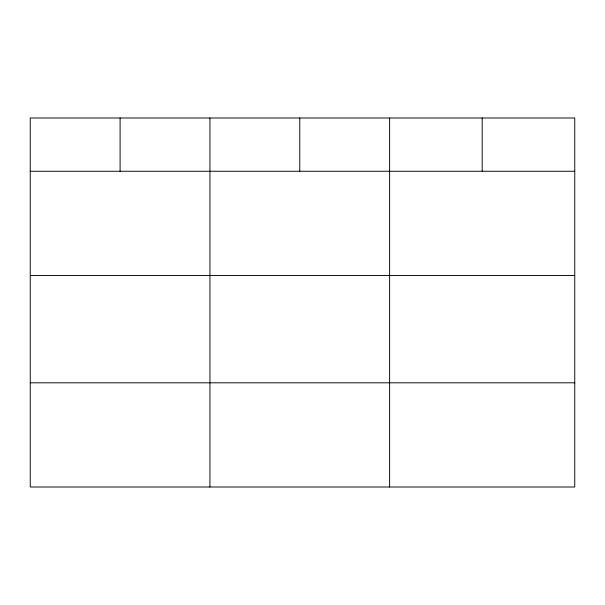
<?xml version="1.0" encoding="UTF-8"?>
<svg xmlns="http://www.w3.org/2000/svg" width="605" height="605" viewBox="0 0 605 605"><rect width="100%" height="100%" fill="white"/><g stroke="black" fill="none" stroke-linecap="round" stroke-linejoin="round"><path stroke-width="0.91" d="M574.75 275.449L574.75 117.998L30.25 117.998L30.25 487.002L574.75 487.002L574.75 275.449L30.25 275.449M30.25 171.253L574.75 171.253M30.25 382.806L574.75 382.806M482.185 117.998L482.185 171.253M389.62 117.998L389.62 487.002M299.777 117.998L299.777 171.253M209.935 117.998L209.935 487.002M120.093 117.998L120.093 171.253"/></g></svg>
